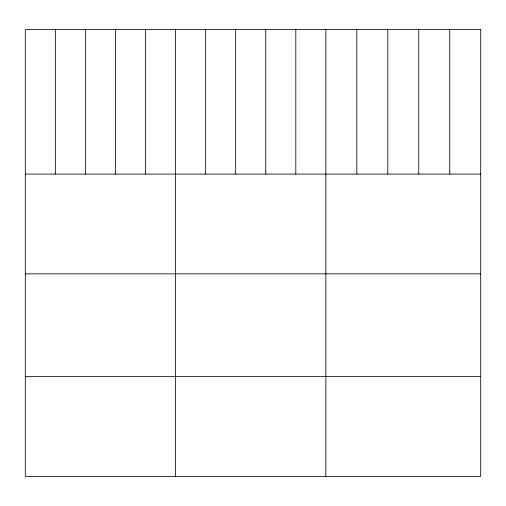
<?xml version="1.0" encoding="UTF-8"?>
<svg xmlns="http://www.w3.org/2000/svg" width="506" height="506" viewBox="0 0 506 506"><rect width="100%" height="100%" fill="white"/><g stroke="black" fill="none" stroke-linecap="round" stroke-linejoin="round"><path stroke-width="0.76" d="M25.3 174.096L480.7 174.096M25.3 273.847L480.7 273.847M25.3 376.628L480.7 376.628M449.733 29.62L449.733 174.096M418.766 29.62L418.766 174.096M387.798 29.62L387.798 174.096M356.831 29.62L356.831 174.096M325.864 29.62L325.864 476.38M295.808 29.62L295.808 174.096M265.751 29.62L265.751 174.096M235.695 29.62L235.695 174.096M205.638 29.62L205.638 174.096M175.582 29.62L175.582 476.38M145.526 29.62L145.526 174.096M115.469 29.62L115.469 174.096M85.413 29.62L85.413 174.096M55.356 29.62L55.356 174.096M480.7 29.62L25.3 29.62L25.3 476.38L480.7 476.38L480.7 29.62"/></g></svg>
